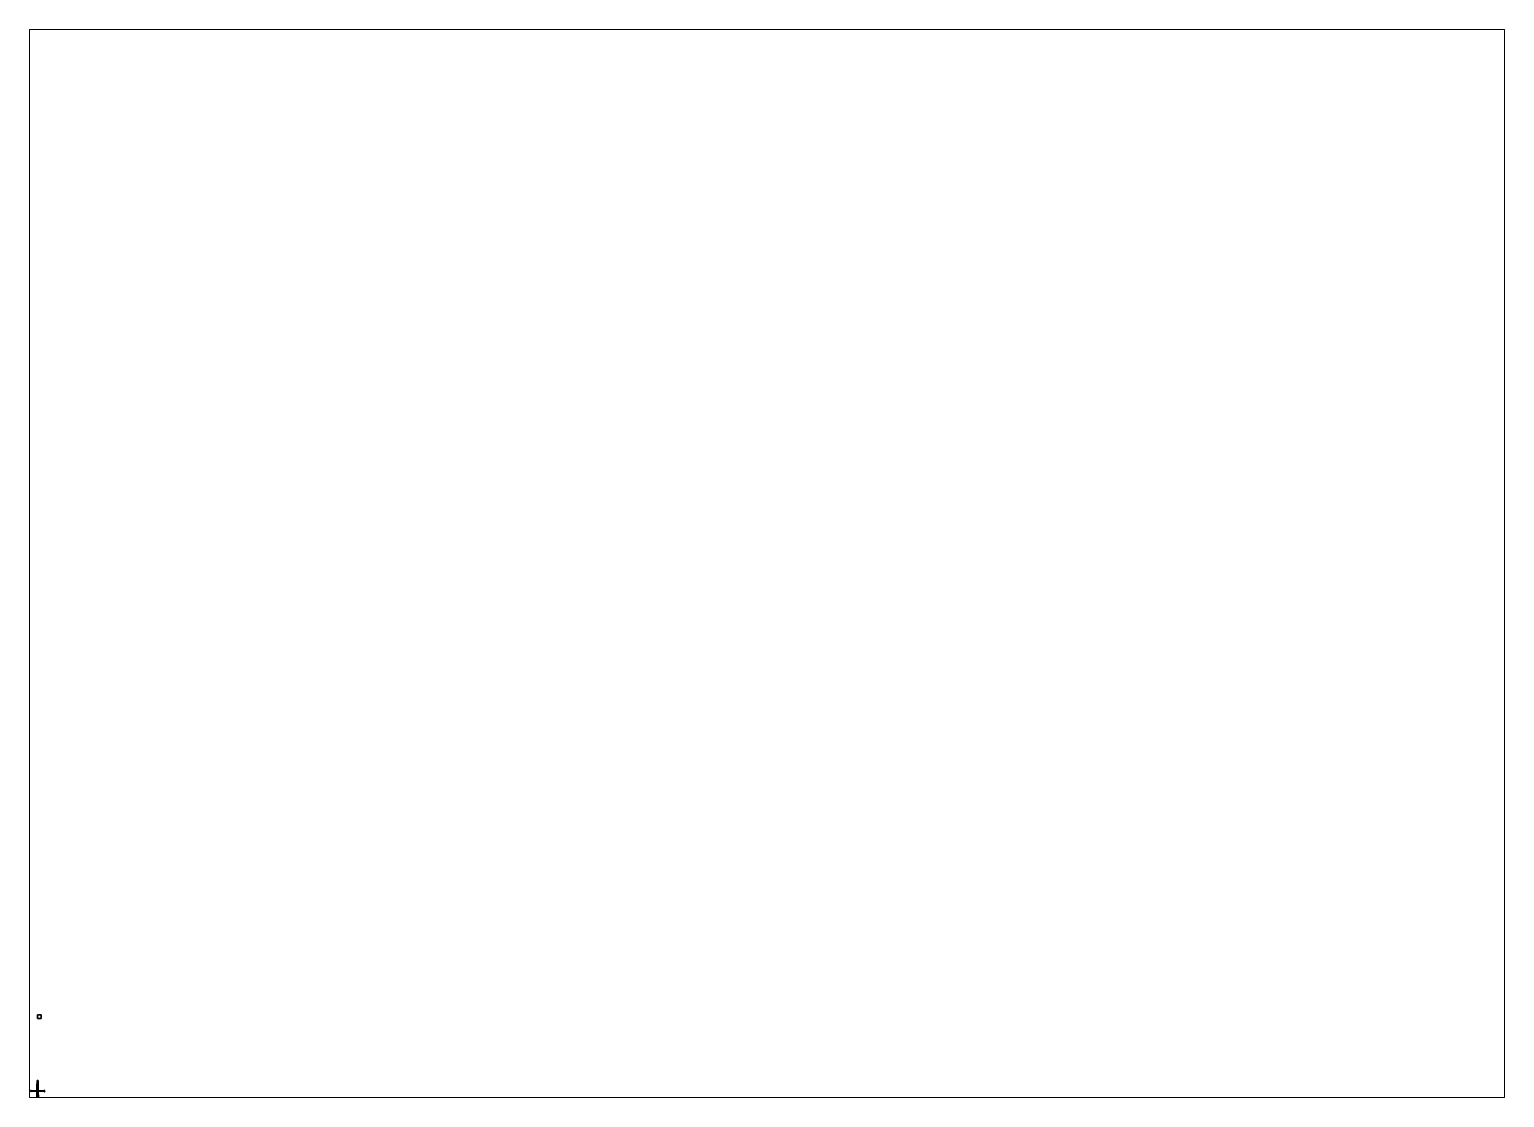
# Paper-space layout 'Layout1' of a CAD drawing. Header units: millimetres. Extents: x 28 to 251, y 20 to 181.
# The model-space entities are those that its viewports show. They can reach past a viewport. Long polylines and large blocks are cut down to what shows.
import ezdxf

# ---------------------------------------------------------------- set-up
doc = ezdxf.new("R2010")
doc.units = ezdxf.units.MM

msp = doc.modelspace()

# ---------------------------------------------------------------- linework, layer by layer
for points in [[(1, 18.54, -4.41), (1, 18.54, -5.41), (0, 18.54, -5.41), (0, 18.54, -4.41)], [(1, 18.54, -5.41), (1, 17.54, -5.41), (0, 17.54, -5.41), (0, 18.54, -5.41)], [(0, 18.54, -5.41), (0, 17.54, -5.41), (0, 17.54, -4.41), (0, 18.54, -4.41)], [(0, 18.54, -4.41), (0, 17.54, -4.41), (1, 17.54, -4.41), (1, 18.54, -4.41)], [(0, 17.54, -4.41), (0, 17.54, -5.41), (1, 17.54, -5.41), (1, 17.54, -4.41)], [(1, 17.54, -4.41), (1, 17.54, -5.41), (1, 18.54, -5.41), (1, 18.54, -4.41)], [(-2.06, -3.42, -2.09), (-2.02, -3.28, -2.14), (-2.05, -3.28, -2.17), (-2.09, -3.42, -2.13)], [(-2.02, -3.56, -2.14), (-2.06, -3.42, -2.09), (-2.09, -3.42, -2.13), (-2.05, -3.56, -2.17)], [(-2.02, -3.28, -2.14), (-2.06, -3.42, -2.09), (-2.02, -3.56, -2.14), (-1.92, -3.22, -2.24)], [(-2.02, -3.28, -2.14), (-1.92, -3.22, -2.24), (-1.95, -3.22, -2.27), (-2.05, -3.28, -2.17)], [(-1.92, -3.62, -2.24), (-2.02, -3.56, -2.14), (-2.05, -3.56, -2.17), (-1.95, -3.62, -2.27)], [(-1.92, -3.22, -2.24), (-2.02, -3.56, -2.14), (-1.92, -3.62, -2.24), (-1.82, -3.28, -2.34)], [(-1.92, -3.22, -2.24), (-1.82, -3.28, -2.34), (-1.85, -3.28, -2.37), (-1.95, -3.22, -2.27)], [(-1.82, -3.56, -2.34), (-1.92, -3.62, -2.24), (-1.95, -3.62, -2.27), (-1.85, -3.56, -2.37)], [(0.08, -3.42, -0.18), (0.11, -3.38, -0.21), (-1.92, -3.38, -2.24), (-1.94, -3.42, -2.21)], [(0.11, -3.46, -0.21), (0.08, -3.42, -0.18), (-1.94, -3.42, -2.21), (-1.92, -3.46, -2.24)], [(-1.82, -3.28, -2.34), (-1.92, -3.62, -2.24), (-1.82, -3.56, -2.34), (-1.77, -3.42, -2.38)], [(0.11, -3.38, -0.21), (0.14, -3.42, -0.24), (-1.89, -3.42, -2.26), (-1.92, -3.38, -2.24)], [(0.14, -3.42, -0.24), (0.11, -3.46, -0.21), (-1.92, -3.46, -2.24), (-1.89, -3.42, -2.26)], [(-1.82, -3.28, -2.34), (-1.77, -3.42, -2.38), (-1.81, -3.42, -2.41), (-1.85, -3.28, -2.37)], [(-1.77, -3.42, -2.38), (-1.82, -3.56, -2.34), (-1.85, -3.56, -2.37), (-1.81, -3.42, -2.41)], [(-0.13, -3.27, 0.13), (-0.19, -3.27), (-0.23, -3.32), (-0.16, -3.32, 0.16)], [(-0.19, -3.27), (-0.13, -3.27, -0.13), (-0.16, -3.32, -0.16), (-0.23, -3.32)], [(-0.16, -3.32, 0.16), (-0.23, -3.32), (-0.23, -3.53), (-0.16, -3.53, 0.16)], [(-0.23, -3.32), (-0.16, -3.32, -0.16), (-0.16, -3.53, -0.16), (-0.23, -3.53)], [(-0.16, -3.53, 0.16), (-0.23, -3.53), (-0.2, -3.59), (-0.14, -3.59, 0.14)], [(-0.23, -3.53), (-0.16, -3.53, -0.16), (-0.14, -3.59, -0.14), (-0.2, -3.59)], [(-0.14, -3.59, 0.14), (-0.2, -3.59), (-0.22, -6.16), (-0.16, -6.16, 0.16)], [(-0.2, -3.59), (-0.14, -3.59, -0.14), (-0.16, -6.16, -0.16), (-0.22, -6.16)], [(-0.13, -1.68, 0.13), (-0.18, -1.68), (-0.19, -1.92), (-0.13, -1.92, 0.13)], [(-0.18, -1.68), (-0.13, -1.68, -0.13), (-0.13, -1.92, -0.13), (-0.19, -1.92)], [(-0.13, -1.92, 0.13), (-0.19, -1.92), (-0.19, -3.27), (-0.13, -3.27, 0.13)], [(-0.19, -1.92), (-0.13, -1.92, -0.13), (-0.13, -3.27, -0.13), (-0.19, -3.27)], [(-0.08, -1.27, 0.08), (-0.12, -1.27), (-0.18, -1.31), (-0.13, -1.31, 0.13)], [(-0.12, -1.27), (-0.08, -1.27, -0.08), (-0.13, -1.31, -0.13), (-0.18, -1.31)], [(-0.13, -1.31, 0.13), (-0.18, -1.31), (-0.18, -1.68), (-0.13, -1.68, 0.13)], [(-0.18, -1.31), (-0.13, -1.31, -0.13), (-0.13, -1.68, -0.13), (-0.18, -1.68)], [(-0.12, -0.35, 0.12), (-0.17, -0.35), (-0.12, -1.27), (-0.08, -1.27, 0.08)], [(-0.17, -0.35), (-0.12, -0.35, -0.12), (-0.08, -1.27, -0.08), (-0.12, -1.27)], [(0.12, -0.35, 0.12), (-0.17, -0.35), (-0.12, -0.35, 0.12), (0, -0.35, 0.17)], [(0.17, -0.35), (-0.12, -0.35, -0.12), (-0.17, -0.35), (0.12, -0.35, 0.12)], [(0, -3.27, 0.19), (-0.13, -3.27, 0.13), (-0.16, -3.32, 0.16), (0, -3.32, 0.23)], [(-0.13, -3.27, -0.13), (0, -3.27, -0.19), (0, -3.32, -0.23), (-0.16, -3.32, -0.16)], [(0, -3.32, 0.23), (-0.16, -3.32, 0.16), (-0.16, -3.53, 0.16), (0, -3.53, 0.23)], [(-0.16, -3.32, -0.16), (0, -3.32, -0.23), (0, -3.53, -0.23), (-0.16, -3.53, -0.16)], [(0, -3.53, 0.23), (-0.16, -3.53, 0.16), (-0.14, -3.59, 0.14), (0, -3.59, 0.2)], [(-0.16, -3.53, -0.16), (0, -3.53, -0.23), (0, -3.59, -0.2), (-0.14, -3.59, -0.14)], [(0, -3.59, 0.2), (-0.14, -3.59, 0.14), (-0.16, -6.16, 0.16), (0, -6.16, 0.22)], [(-0.14, -3.59, -0.14), (0, -3.59, -0.2), (0, -6.16, -0.22), (-0.16, -6.16, -0.16)], [(-0.14, -3.42, -0.24), (-0.11, -3.38, -0.21), (1.92, -3.38, -2.24), (1.89, -3.42, -2.26)], [(-0.11, -3.46, -0.21), (-0.14, -3.42, -0.24), (1.89, -3.42, -2.26), (1.92, -3.46, -2.24)], [(0, -1.27, 0.12), (-0.08, -1.27, 0.08), (-0.13, -1.31, 0.13), (0, -1.31, 0.18)], [(-0.08, -1.27, -0.08), (0, -1.27, -0.12), (0, -1.31, -0.18), (-0.13, -1.31, -0.13)], [(0, -1.31, 0.18), (-0.13, -1.31, 0.13), (-0.13, -1.68, 0.13), (0, -1.68, 0.18)], [(-0.13, -1.31, -0.13), (0, -1.31, -0.18), (0, -1.68, -0.18), (-0.13, -1.68, -0.13)], [(0, -1.68, 0.18), (-0.13, -1.68, 0.13), (-0.13, -1.92, 0.13), (0, -1.92, 0.19)], [(-0.13, -1.68, -0.13), (0, -1.68, -0.18), (0, -1.92, -0.19), (-0.13, -1.92, -0.13)], [(0, -1.92, 0.19), (-0.13, -1.92, 0.13), (-0.13, -3.27, 0.13), (0, -3.27, 0.19)], [(-0.13, -1.92, -0.13), (0, -1.92, -0.19), (0, -3.27, -0.19), (-0.13, -3.27, -0.13)], [(0, -0.35, 0.17), (-0.12, -0.35, 0.12), (-0.08, -1.27, 0.08), (0, -1.27, 0.12)], [(-0.12, -0.35, -0.12), (0, -0.35, -0.17), (0, -1.27, -0.12), (-0.08, -1.27, -0.08)], [(0.12, -0.35, -0.12), (0, -0.35, -0.17), (-0.12, -0.35, -0.12), (0.17, -0.35)], [(-0.11, -3.38, -0.21), (-0.08, -3.42, -0.18), (1.94, -3.42, -2.21), (1.92, -3.38, -2.24)], [(-0.08, -3.42, -0.18), (-0.11, -3.46, -0.21), (1.92, -3.46, -2.24), (1.94, -3.42, -2.21)], [(0.12, -0.35, 0.12), (0, -0.35, 0.17), (0, -1.27, 0.12), (0.08, -1.27, 0.08)], [(0, -0.35, -0.17), (0.12, -0.35, -0.12), (0.08, -1.27, -0.08), (0, -1.27, -0.12)], [(0.08, -1.27, 0.08), (0, -1.27, 0.12), (0, -1.31, 0.18), (0.13, -1.31, 0.13)], [(0, -1.27, -0.12), (0.08, -1.27, -0.08), (0.13, -1.31, -0.13), (0, -1.31, -0.18)], [(0.13, -1.31, 0.13), (0, -1.31, 0.18), (0, -1.68, 0.18), (0.13, -1.68, 0.13)], [(0, -1.31, -0.18), (0.13, -1.31, -0.13), (0.13, -1.68, -0.13), (0, -1.68, -0.18)], [(0.13, -1.68, 0.13), (0, -1.68, 0.18), (0, -1.92, 0.19), (0.13, -1.92, 0.13)], [(0, -1.68, -0.18), (0.13, -1.68, -0.13), (0.13, -1.92, -0.13), (0, -1.92, -0.19)], [(0.13, -1.92, 0.13), (0, -1.92, 0.19), (0, -3.27, 0.19), (0.13, -3.27, 0.13)], [(0, -1.92, -0.19), (0.13, -1.92, -0.13), (0.13, -3.27, -0.13), (0, -3.27, -0.19)], [(0.13, -3.27, 0.13), (0, -3.27, 0.19), (0, -3.32, 0.23), (0.16, -3.32, 0.16)], [(0, -3.27, -0.19), (0.13, -3.27, -0.13), (0.16, -3.32, -0.16), (0, -3.32, -0.23)], [(0.16, -3.32, 0.16), (0, -3.32, 0.23), (0, -3.53, 0.23), (0.16, -3.53, 0.16)], [(0, -3.32, -0.23), (0.16, -3.32, -0.16), (0.16, -3.53, -0.16), (0, -3.53, -0.23)], [(0.16, -3.53, 0.16), (0, -3.53, 0.23), (0, -3.59, 0.2), (0.14, -3.59, 0.14)], [(0, -3.53, -0.23), (0.16, -3.53, -0.16), (0.14, -3.59, -0.14), (0, -3.59, -0.2)], [(0.14, -3.59, 0.14), (0, -3.59, 0.2), (0, -6.16, 0.22), (0.16, -6.16, 0.16)], [(0, -3.59, -0.2), (0.14, -3.59, -0.14), (0.16, -6.16, -0.16), (0, -6.16, -0.22)], [(0.17, -0.35), (0.12, -0.35, 0.12), (0.08, -1.27, 0.08), (0.12, -1.27)], [(0.12, -0.35, -0.12), (0.17, -0.35), (0.12, -1.27), (0.08, -1.27, -0.08)], [(0.12, -1.27), (0.08, -1.27, 0.08), (0.13, -1.31, 0.13), (0.18, -1.31)], [(0.08, -1.27, -0.08), (0.12, -1.27), (0.18, -1.31), (0.13, -1.31, -0.13)], [(0.18, -1.31), (0.13, -1.31, 0.13), (0.13, -1.68, 0.13), (0.18, -1.68)], [(0.13, -1.31, -0.13), (0.18, -1.31), (0.18, -1.68), (0.13, -1.68, -0.13)], [(0.18, -1.68), (0.13, -1.68, 0.13), (0.13, -1.92, 0.13), (0.19, -1.92)], [(0.13, -1.68, -0.13), (0.18, -1.68), (0.19, -1.92), (0.13, -1.92, -0.13)], [(0.19, -1.92), (0.13, -1.92, 0.13), (0.13, -3.27, 0.13), (0.19, -3.27)], [(0.13, -1.92, -0.13), (0.19, -1.92), (0.19, -3.27), (0.13, -3.27, -0.13)], [(0.19, -3.27), (0.13, -3.27, 0.13), (0.16, -3.32, 0.16), (0.23, -3.32)], [(0.13, -3.27, -0.13), (0.19, -3.27), (0.23, -3.32), (0.16, -3.32, -0.16)], [(0.23, -3.53), (0.16, -3.53, 0.16), (0.14, -3.59, 0.14), (0.2, -3.59)], [(0.16, -3.53, -0.16), (0.23, -3.53), (0.2, -3.59), (0.14, -3.59, -0.14)], [(0.2, -3.59), (0.14, -3.59, 0.14), (0.16, -6.16, 0.16), (0.22, -6.16)], [(0.14, -3.59, -0.14), (0.2, -3.59), (0.22, -6.16), (0.16, -6.16, -0.16)], [(0.23, -3.32), (0.16, -3.32, 0.16), (0.16, -3.53, 0.16), (0.23, -3.53)], [(0.16, -3.32, -0.16), (0.23, -3.32), (0.23, -3.53), (0.16, -3.53, -0.16)], [(1.82, -3.56, -2.34), (1.92, -3.22, -2.24), (1.82, -3.28, -2.34), (1.77, -3.42, -2.38)], [(1.77, -3.42, -2.38), (1.82, -3.28, -2.34), (1.85, -3.28, -2.37), (1.81, -3.42, -2.41)], [(1.82, -3.56, -2.34), (1.77, -3.42, -2.38), (1.81, -3.42, -2.41), (1.85, -3.56, -2.37)], [(1.82, -3.28, -2.34), (1.92, -3.22, -2.24), (1.95, -3.22, -2.27), (1.85, -3.28, -2.37)], [(1.92, -3.62, -2.24), (2.02, -3.28, -2.14), (1.92, -3.22, -2.24), (1.82, -3.56, -2.34)], [(1.92, -3.62, -2.24), (1.82, -3.56, -2.34), (1.85, -3.56, -2.37), (1.95, -3.62, -2.27)], [(1.92, -3.22, -2.24), (2.02, -3.28, -2.14), (2.05, -3.28, -2.17), (1.95, -3.22, -2.27)], [(2.02, -3.56, -2.14), (2.06, -3.42, -2.09), (2.02, -3.28, -2.14), (1.92, -3.62, -2.24)], [(2.02, -3.56, -2.14), (1.92, -3.62, -2.24), (1.95, -3.62, -2.27), (2.05, -3.56, -2.17)], [(2.02, -3.28, -2.14), (2.06, -3.42, -2.09), (2.09, -3.42, -2.13), (2.05, -3.28, -2.17)], [(2.06, -3.42, -2.09), (2.02, -3.56, -2.14), (2.05, -3.56, -2.17), (2.09, -3.42, -2.13)], [(-0.17, -6.51, 0.17), (-0.24, -6.51), (-0.28, -6.56), (-0.2, -6.56, 0.2)], [(-0.24, -6.51), (-0.17, -6.51, -0.17), (-0.2, -6.56, -0.2), (-0.28, -6.56)], [(-0.2, -6.56, 0.2), (-0.28, -6.56), (-0.28, -7.19), (-0.2, -7.19, 0.2)], [(-0.28, -6.56), (-0.2, -6.56, -0.2), (-0.2, -7.19, -0.2), (-0.28, -7.19)], [(-0.17, -7.24, -0.17), (-0.24, -7.24), (-0.28, -7.19), (-0.2, -7.19, -0.2)], [(-0.24, -7.24), (-0.17, -7.24, 0.17), (-0.2, -7.19, 0.2), (-0.28, -7.19)], [(-0.16, -6.16, 0.16), (-0.22, -6.16), (-0.24, -6.18), (-0.17, -6.18, 0.17)], [(-0.22, -6.16), (-0.16, -6.16, -0.16), (-0.17, -6.18, -0.17), (-0.24, -6.18)], [(-0.24, -6.51), (-0.17, -6.51, 0.17), (-0.17, -6.18, 0.17), (-0.24, -6.18)], [(-0.17, -6.51, -0.17), (-0.24, -6.51), (-0.24, -6.18), (-0.17, -6.18, -0.17)], [(-0.24, -9.36), (-0.17, -9.36, 0.17), (-0.17, -7.24, 0.17), (-0.24, -7.24)], [(-0.17, -9.36, -0.17), (-0.24, -9.36), (-0.24, -7.24), (-0.17, -7.24, -0.17)], [(-0.11, -6.09, -1.27), (-0.16, -6.18, -1.34), (-0.22, -6.23, -1.28), (-0.16, -6.11, -1.18)], [(-0.16, -6.11, -1.18), (-0.22, -6.23, -1.28), (-0.15, -6.28, -1.2), (-0.11, -6.2, -1.14)], [(-0.16, -6.18, -1.34), (-0.11, -6.27, -1.41), (-0.16, -6.35, -1.37), (-0.22, -6.23, -1.28)], [(-0.22, -6.23, -1.28), (-0.16, -6.35, -1.37), (-0.11, -6.37, -1.27), (-0.15, -6.28, -1.2)], [(0, -6.51, 0.24), (-0.17, -6.51, 0.17), (-0.2, -6.56, 0.2), (0, -6.56, 0.28)], [(-0.17, -6.51, -0.17), (0, -6.51, -0.24), (0, -6.56, -0.28), (-0.2, -6.56, -0.2)], [(0, -6.56, 0.28), (-0.2, -6.56, 0.2), (-0.2, -7.19, 0.2), (0, -7.19, 0.28)], [(-0.2, -6.56, -0.2), (0, -6.56, -0.28), (0, -7.19, -0.28), (-0.2, -7.19, -0.2)], [(0, -7.24, -0.24), (-0.17, -7.24, -0.17), (-0.2, -7.19, -0.2), (0, -7.19, -0.28)], [(-0.17, -7.24, 0.17), (0, -7.24, 0.24), (0, -7.19, 0.28), (-0.2, -7.19, 0.2)], [(-0.08, -6.72, -0.53), (-0.12, -6.78, -0.58), (-0.19, -6.84, -0.51), (-0.13, -6.73, -0.42)], [(-0.13, -6.73, -0.42), (-0.19, -6.84, -0.51), (-0.1, -6.9, -0.43), (-0.07, -6.84, -0.39)], [(-0.12, -6.78, -0.58), (-0.08, -6.85, -0.63), (-0.13, -6.94, -0.59), (-0.19, -6.84, -0.51)], [(-0.19, -6.84, -0.51), (-0.13, -6.94, -0.59), (-0.07, -6.96, -0.47), (-0.1, -6.9, -0.43)], [(0, -6.16, 0.22), (-0.16, -6.16, 0.16), (-0.17, -6.18, 0.17), (0, -6.18, 0.24)], [(-0.16, -6.16, -0.16), (0, -6.16, -0.22), (0, -6.18, -0.24), (-0.17, -6.18, -0.17)], [(-0.17, -6.51, 0.17), (0, -6.51, 0.24), (0, -6.18, 0.24), (-0.17, -6.18, 0.17)], [(0, -6.51, -0.24), (-0.17, -6.51, -0.17), (-0.17, -6.18, -0.17), (0, -6.18, -0.24)], [(-0.17, -9.36, 0.17), (0, -9.36, 0.24), (0, -7.24, 0.24), (-0.17, -7.24, 0.17)], [(0, -9.36, -0.24), (-0.17, -9.36, -0.17), (-0.17, -7.24, -0.17), (0, -7.24, -0.24)], [(0, -6.05, -1.24), (-0.11, -6.09, -1.27), (-0.16, -6.11, -1.18), (0, -6.06, -1.14)], [(-0.11, -6.09, -1.27), (0, -6.05, -1.24), (0.11, -6.09, -1.27), (-0.16, -6.18, -1.34)], [(0, -6.06, -1.14), (-0.16, -6.11, -1.18), (-0.11, -6.2, -1.14), (0, -6.17, -1.11)], [(-0.16, -6.18, -1.34), (0.11, -6.09, -1.27), (0.16, -6.18, -1.34), (-0.11, -6.27, -1.41)], [(-0.11, -6.27, -1.41), (0, -6.3, -1.44), (0, -6.4, -1.41), (-0.16, -6.35, -1.37)], [(-0.16, -6.35, -1.37), (0, -6.4, -1.41), (0, -6.4, -1.3), (-0.11, -6.37, -1.27)], [(-0.11, -6.2, -1.14), (-0.15, -6.28, -1.2), (-0.12, -6.78, -0.58), (-0.08, -6.72, -0.53)], [(-0.15, -6.28, -1.2), (-0.11, -6.37, -1.27), (-0.08, -6.85, -0.63), (-0.12, -6.78, -0.58)], [(0, -6.69, -0.39), (-0.13, -6.73, -0.42), (-0.07, -6.84, -0.39), (0, -6.82, -0.37)], [(0, -6.69, -0.5), (-0.08, -6.72, -0.53), (-0.13, -6.73, -0.42), (0, -6.69, -0.39)], [(-0.08, -6.85, -0.63), (0, -6.88, -0.65), (0, -6.99, -0.63), (-0.13, -6.94, -0.59)], [(-0.13, -6.94, -0.59), (0, -6.99, -0.63), (0, -6.98, -0.49), (-0.07, -6.96, -0.47)], [(-0.07, -6.84, -0.39), (-0.1, -6.9, -0.43), (-0.12, -6.97, -0.31), (-0.08, -6.89, -0.31)], [(-0.08, -6.89, -0.31), (-0.12, -6.97, -0.31), (-0.12, -6.97, -0.21), (-0.08, -6.89, -0.24)], [(-0.1, -6.9, -0.43), (-0.07, -6.96, -0.47), (-0.08, -7.05, -0.31), (-0.12, -6.97, -0.31)], [(-0.12, -6.97, -0.31), (-0.08, -7.05, -0.31), (-0.08, -7.05, -0.24), (-0.12, -6.97, -0.21)], [(0, -6.17, -1.11), (-0.11, -6.2, -1.14), (-0.08, -6.72, -0.53), (0, -6.69, -0.5)], [(-0.11, -6.27, -1.41), (0.16, -6.18, -1.34), (0.11, -6.27, -1.41), (0, -6.3, -1.44)], [(-0.11, -6.37, -1.27), (0, -6.4, -1.3), (0, -6.88, -0.65), (-0.08, -6.85, -0.63)], [(0, -6.82, -0.37), (-0.07, -6.84, -0.39), (-0.08, -6.89, -0.31), (0, -6.85, -0.31)], [(0, -6.85, -0.31), (-0.08, -6.89, -0.31), (-0.08, -6.89, -0.24), (0, -6.85, -0.28)], [(-0.07, -6.96, -0.47), (0, -6.98, -0.49), (0, -7.09, -0.31), (-0.08, -7.05, -0.31)], [(-0.08, -7.05, -0.31), (0, -7.09, -0.31), (0, -7.09, -0.28), (-0.08, -7.05, -0.24)], [(-0.05, -7.17, -0.54), (-0.05, -7.26, -0.65), (-0.05, -7.28, -0.59), (-0.05, -7.22, -0.5)], [(0.05, -7.17, -0.54), (0.05, -7.26, -0.65), (-0.05, -7.26, -0.65), (-0.05, -7.17, -0.54)], [(-0.05, -7.17, -0.38), (-0.05, -7.17, -0.54), (-0.05, -7.22, -0.5), (-0.05, -7.22, -0.42)], [(0.05, -7.17, -0.38), (0.05, -7.17, -0.54), (-0.05, -7.17, -0.54), (-0.05, -7.17, -0.38)], [(-0.05, -7.24, -0.28), (-0.05, -7.17, -0.38), (-0.05, -7.22, -0.42), (-0.05, -7.27, -0.33)], [(0.05, -7.24, -0.28), (0.05, -7.17, -0.38), (-0.05, -7.17, -0.38), (-0.05, -7.24, -0.28)], [(-0.05, -7.22, -0.5), (-0.05, -7.28, -0.59), (0.05, -7.28, -0.59), (0.05, -7.22, -0.5)], [(-0.05, -7.22, -0.42), (-0.05, -7.22, -0.5), (0.05, -7.22, -0.5), (0.05, -7.22, -0.42)], [(-0.05, -7.27, -0.33), (-0.05, -7.22, -0.42), (0.05, -7.22, -0.42), (0.05, -7.27, -0.33)], [(-0.05, -7.3, -0.19), (-0.05, -7.24, -0.28), (-0.05, -7.27, -0.33), (-0.05, -7.39, -0.19)], [(0.05, -7.3, -0.19), (0.05, -7.24, -0.28), (-0.05, -7.24, -0.28), (-0.05, -7.3, -0.19)], [(-0.05, -7.26, -0.65), (-0.05, -7.34, -0.7), (-0.05, -7.36, -0.65), (-0.05, -7.28, -0.59)], [(0.05, -7.26, -0.65), (0.05, -7.34, -0.7), (-0.05, -7.34, -0.7), (-0.05, -7.26, -0.65)], [(-0.05, -7.39, -0.19), (-0.05, -7.27, -0.33), (0.05, -7.27, -0.33), (0.05, -7.39, -0.19)], [(-0.05, -7.28, -0.59), (-0.05, -7.36, -0.65), (0.05, -7.36, -0.65), (0.05, -7.28, -0.59)], [(-0.05, -7.34, -0.7), (-0.05, -7.61, -0.7), (-0.05, -7.6, -0.65), (-0.05, -7.36, -0.65)], [(0.05, -7.34, -0.7), (0.05, -7.61, -0.7), (-0.05, -7.61, -0.7), (-0.05, -7.34, -0.7)], [(-0.05, -7.36, -0.65), (-0.05, -7.6, -0.65), (0.05, -7.6, -0.65), (0.05, -7.36, -0.65)], [(0.11, -6.09, -1.27), (0, -6.05, -1.24), (0, -6.06, -1.14), (0.16, -6.11, -1.18)], [(0.16, -6.11, -1.18), (0, -6.06, -1.14), (0, -6.17, -1.11), (0.11, -6.2, -1.14)], [(0.16, -6.16, 0.16), (0, -6.16, 0.22), (0, -6.18, 0.24), (0.17, -6.18, 0.17)], [(0, -6.16, -0.22), (0.16, -6.16, -0.16), (0.17, -6.18, -0.17), (0, -6.18, -0.24)], [(0.11, -6.2, -1.14), (0, -6.17, -1.11), (0, -6.69, -0.5), (0.08, -6.72, -0.53)], [(0, -6.51, 0.24), (0.17, -6.51, 0.17), (0.17, -6.18, 0.17), (0, -6.18, 0.24)], [(0.17, -6.51, -0.17), (0, -6.51, -0.24), (0, -6.18, -0.24), (0.17, -6.18, -0.17)], [(0, -6.3, -1.44), (0.11, -6.27, -1.41), (0.16, -6.35, -1.37), (0, -6.4, -1.41)], [(0, -6.4, -1.41), (0.16, -6.35, -1.37), (0.11, -6.37, -1.27), (0, -6.4, -1.3)], [(0, -6.4, -1.3), (0.11, -6.37, -1.27), (0.08, -6.85, -0.63), (0, -6.88, -0.65)], [(0.17, -6.51, 0.17), (0, -6.51, 0.24), (0, -6.56, 0.28), (0.2, -6.56, 0.2)], [(0, -6.51, -0.24), (0.17, -6.51, -0.17), (0.2, -6.56, -0.2), (0, -6.56, -0.28)], [(0.2, -6.56, 0.2), (0, -6.56, 0.28), (0, -7.19, 0.28), (0.2, -7.19, 0.2)], [(0, -6.56, -0.28), (0.2, -6.56, -0.2), (0.2, -7.19, -0.2), (0, -7.19, -0.28)], [(0.13, -6.73, -0.42), (0, -6.69, -0.39), (0, -6.82, -0.37), (0.07, -6.84, -0.39)], [(0.08, -6.72, -0.53), (0, -6.69, -0.5), (0, -6.69, -0.39), (0.13, -6.73, -0.42)], [(0.07, -6.84, -0.39), (0, -6.82, -0.37), (0, -6.85, -0.31), (0.08, -6.89, -0.31)], [(0, -6.88, -0.65), (0.08, -6.85, -0.63), (0.13, -6.94, -0.59), (0, -6.99, -0.63)], [(0.08, -6.89, -0.31), (0, -6.85, -0.31), (0, -6.85, -0.28), (0.08, -6.89, -0.24)], [(0, -6.99, -0.63), (0.13, -6.94, -0.59), (0.07, -6.96, -0.47), (0, -6.98, -0.49)], [(0, -6.98, -0.49), (0.07, -6.96, -0.47), (0.08, -7.05, -0.31), (0, -7.09, -0.31)], [(0, -7.09, -0.31), (0.08, -7.05, -0.31), (0.08, -7.05, -0.24), (0, -7.09, -0.28)], [(0.17, -7.24, -0.17), (0, -7.24, -0.24), (0, -7.19, -0.28), (0.2, -7.19, -0.2)], [(0, -7.24, 0.24), (0.17, -7.24, 0.17), (0.2, -7.19, 0.2), (0, -7.19, 0.28)], [(0, -9.36, 0.24), (0.17, -9.36, 0.17), (0.17, -7.24, 0.17), (0, -7.24, 0.24)], [(0.17, -9.36, -0.17), (0, -9.36, -0.24), (0, -7.24, -0.24), (0.17, -7.24, -0.17)], [(0.05, -7.28, -0.59), (0.05, -7.26, -0.65), (0.05, -7.17, -0.54), (0.05, -7.22, -0.5)], [(0.05, -7.22, -0.5), (0.05, -7.17, -0.54), (0.05, -7.17, -0.38), (0.05, -7.22, -0.42)], [(0.05, -7.22, -0.42), (0.05, -7.17, -0.38), (0.05, -7.24, -0.28), (0.05, -7.27, -0.33)], [(0.05, -7.27, -0.33), (0.05, -7.24, -0.28), (0.05, -7.3, -0.19), (0.05, -7.39, -0.19)], [(0.05, -7.36, -0.65), (0.05, -7.34, -0.7), (0.05, -7.26, -0.65), (0.05, -7.28, -0.59)], [(0.05, -7.6, -0.65), (0.05, -7.61, -0.7), (0.05, -7.34, -0.7), (0.05, -7.36, -0.65)], [(0.19, -6.84, -0.51), (0.13, -6.73, -0.42), (0.07, -6.84, -0.39), (0.1, -6.9, -0.43)], [(0.13, -6.94, -0.59), (0.19, -6.84, -0.51), (0.1, -6.9, -0.43), (0.07, -6.96, -0.47)], [(0.1, -6.9, -0.43), (0.07, -6.84, -0.39), (0.08, -6.89, -0.31), (0.12, -6.97, -0.31)], [(0.07, -6.96, -0.47), (0.1, -6.9, -0.43), (0.12, -6.97, -0.31), (0.08, -7.05, -0.31)], [(0.15, -6.28, -1.2), (0.11, -6.2, -1.14), (0.08, -6.72, -0.53), (0.12, -6.78, -0.58)], [(0.11, -6.37, -1.27), (0.15, -6.28, -1.2), (0.12, -6.78, -0.58), (0.08, -6.85, -0.63)], [(0.12, -6.78, -0.58), (0.08, -6.72, -0.53), (0.13, -6.73, -0.42), (0.19, -6.84, -0.51)], [(0.08, -6.85, -0.63), (0.12, -6.78, -0.58), (0.19, -6.84, -0.51), (0.13, -6.94, -0.59)], [(0.12, -6.97, -0.31), (0.08, -6.89, -0.31), (0.08, -6.89, -0.24), (0.12, -6.97, -0.21)], [(0.08, -7.05, -0.31), (0.12, -6.97, -0.31), (0.12, -6.97, -0.21), (0.08, -7.05, -0.24)], [(0.16, -6.18, -1.34), (0.11, -6.09, -1.27), (0.16, -6.11, -1.18), (0.22, -6.23, -1.28)], [(0.22, -6.23, -1.28), (0.16, -6.11, -1.18), (0.11, -6.2, -1.14), (0.15, -6.28, -1.2)], [(0.11, -6.27, -1.41), (0.16, -6.18, -1.34), (0.22, -6.23, -1.28), (0.16, -6.35, -1.37)], [(0.16, -6.35, -1.37), (0.22, -6.23, -1.28), (0.15, -6.28, -1.2), (0.11, -6.37, -1.27)], [(0.22, -6.16), (0.16, -6.16, 0.16), (0.17, -6.18, 0.17), (0.24, -6.18)], [(0.16, -6.16, -0.16), (0.22, -6.16), (0.24, -6.18), (0.17, -6.18, -0.17)], [(0.17, -6.51, 0.17), (0.24, -6.51), (0.24, -6.18), (0.17, -6.18, 0.17)], [(0.24, -6.51), (0.17, -6.51, -0.17), (0.17, -6.18, -0.17), (0.24, -6.18)], [(0.24, -6.51), (0.17, -6.51, 0.17), (0.2, -6.56, 0.2), (0.28, -6.56)], [(0.17, -6.51, -0.17), (0.24, -6.51), (0.28, -6.56), (0.2, -6.56, -0.2)], [(0.24, -7.24), (0.17, -7.24, -0.17), (0.2, -7.19, -0.2), (0.28, -7.19)], [(0.17, -7.24, 0.17), (0.24, -7.24), (0.28, -7.19), (0.2, -7.19, 0.2)], [(0.17, -9.36, 0.17), (0.24, -9.36), (0.24, -7.24), (0.17, -7.24, 0.17)], [(0.24, -9.36), (0.17, -9.36, -0.17), (0.17, -7.24, -0.17), (0.24, -7.24)], [(0.17, -7.26, 0.16), (0.17, -8.16, 0.16), (0.24, -8.16, 0.16), (0.24, -7.26, 0.16)], [(0.24, -7.26, 0.16), (0.24, -7.26, -0.16), (0.17, -7.26, -0.16), (0.17, -7.26, 0.16)], [(0.24, -7.26, -0.16), (0.24, -8.16, -0.16), (0.17, -8.16, -0.16), (0.17, -7.26, -0.16)], [(0.28, -6.56), (0.2, -6.56, 0.2), (0.2, -7.19, 0.2), (0.28, -7.19)], [(0.2, -6.56, -0.2), (0.28, -6.56), (0.28, -7.19), (0.2, -7.19, -0.2)], [(0.24, -8.16, 0.16), (0.24, -8.16, -0.16), (0.24, -7.26, -0.16), (0.24, -7.26, 0.16)], [(0.25, -7.29, -0.13), (0.53, -8.13, -0.13), (0.24, -8.13, -0.13), (0.24, -7.29, -0.13)], [(0.24, -7.29, 0.13), (0.24, -8.13, 0.13), (0.53, -8.13, 0.13), (0.25, -7.29, 0.13)], [(0.25, -7.29, 0.13), (0.25, -7.29, -0.13), (0.24, -7.29, -0.13), (0.24, -7.29, 0.13)], [(0.6, -7.27, -0.13), (0.73, -8.11, -0.13), (0.53, -8.13, -0.13), (0.25, -7.29, -0.13)], [(0.25, -7.29, 0.13), (0.53, -8.13, 0.13), (0.73, -8.11, 0.13), (0.6, -7.27, 0.13)], [(0.6, -7.27, 0.13), (0.6, -7.27, -0.13), (0.25, -7.29, -0.13), (0.25, -7.29, 0.13)], [(0.74, -7.22, -0.13), (0.94, -8.04, -0.13), (0.73, -8.11, -0.13), (0.6, -7.27, -0.13)], [(0.6, -7.27, 0.13), (0.73, -8.11, 0.13), (0.94, -8.04, 0.13), (0.74, -7.22, 0.13)], [(0.74, -7.22, 0.13), (0.74, -7.22, -0.13), (0.6, -7.27, -0.13), (0.6, -7.27, 0.13)], [(1.32, -6.95, -0.13), (1.54, -7.77, -0.13), (0.94, -8.04, -0.13), (0.74, -7.22, -0.13)], [(0.74, -7.22, 0.13), (0.94, -8.04, 0.13), (1.54, -7.77, 0.13), (1.32, -6.95, 0.13)], [(1.32, -6.95, 0.13), (1.32, -6.95, -0.13), (0.74, -7.22, -0.13), (0.74, -7.22, 0.13)], [(1.54, -6.82, -0.13), (1.87, -7.59, -0.13), (1.54, -7.77, -0.13), (1.32, -6.95, -0.13)], [(1.32, -6.95, 0.13), (1.54, -7.77, 0.13), (1.87, -7.59, 0.13), (1.54, -6.82, 0.13)], [(1.54, -6.82, 0.13), (1.54, -6.82, -0.13), (1.32, -6.95, -0.13), (1.32, -6.95, 0.13)], [(1.87, -7.59, 0.13), (1.87, -7.59, -0.13), (1.54, -6.82, -0.13), (1.54, -6.82, 0.13)]]:
    msp.add_3dface(points)

psp = doc.layouts.get("Layout1")

# ---------------------------------------------------------------- viewports
at = {"layer": '0'}
psp.add_viewport(center=(139.22, 100.81), size=(222.76, 161.29), view_center_point=(210, 148.5), view_height=307.4901, dxfattribs=at)

doc.saveas('drawing.dxf')
